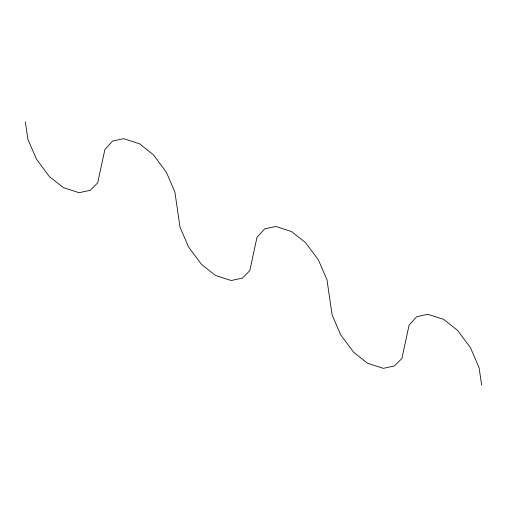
<?xml version="1.0" encoding="UTF-8"?>
<svg xmlns="http://www.w3.org/2000/svg" width="507" height="507" viewBox="0 0 507 507"><rect width="100%" height="100%" fill="white"/><g stroke="black" fill="none" stroke-linecap="round" stroke-linejoin="round"><path stroke-width="0.76" d="M481.65 385.225L479.102 367.714L470.515 347.745L457.51 330.317L443.625 319.359L427.876 314.296L416.735 316.698L409.086 325.139L401.899 358.487L394.465 365.934L383.324 368.336L367.575 363.272L353.69 352.314L340.685 334.886L332.098 314.91L327.002 279.902L318.415 259.933L305.41 242.504L291.525 231.547L275.776 226.483L264.635 228.885L256.986 237.327L249.799 270.675L242.365 278.115L231.224 280.517L215.475 275.453L201.59 264.496L188.585 247.067L179.998 227.098L174.902 192.09L166.315 172.114L153.31 154.686L139.425 143.728L123.676 138.665L112.535 141.066L104.886 149.514L97.699 182.856L90.265 190.302L79.124 192.704L63.375 187.641L49.49 176.683L36.485 159.255L27.898 139.286L25.35 121.775"/></g></svg>
